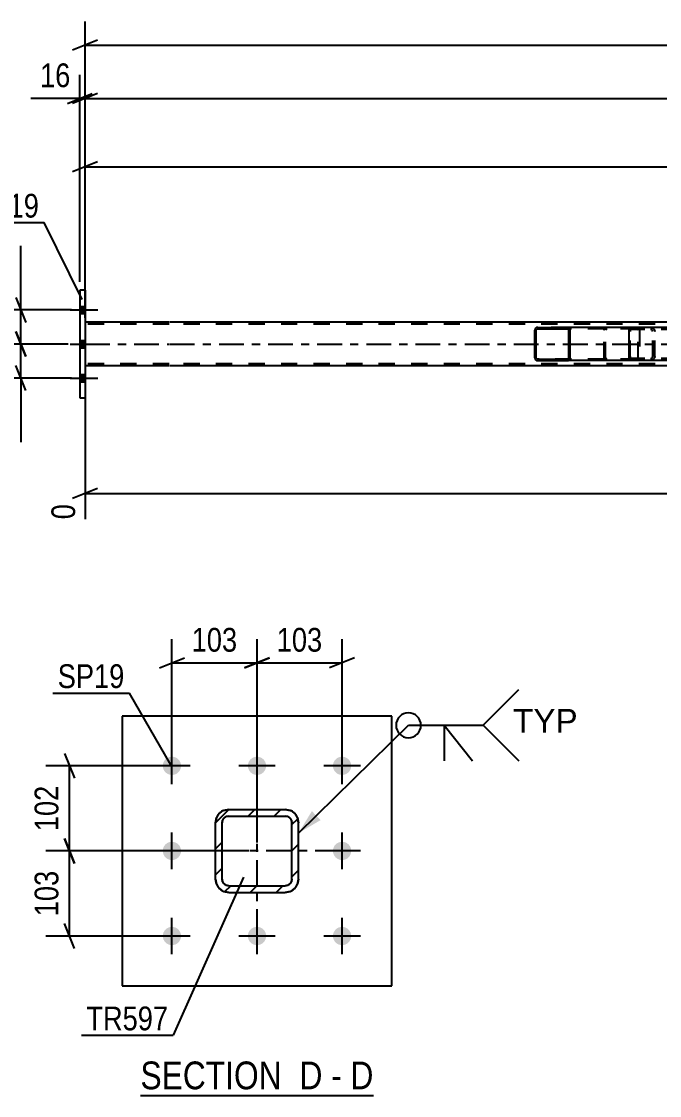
# Model space of a CAD drawing. Header units: millimetres. Extents: x 0 to 841, y 0 to 594.
# Drawn here: x 93.7 to 170.6, y 147.9 to 277.3 of the extents above; entities that cross this region are included whole.
import ezdxf

# ---------------------------------------------------------------- set-up
doc = ezdxf.new("R2010")
doc.units = ezdxf.units.MM
doc.linetypes.add('DXK_LINE_DOT2', pattern=[3.9198, 1.9599, -1.9599])
doc.linetypes.add('DXK_LINE_DOT3', pattern=[5.9187, 2.979, -0.9799, 0.9799, -0.9799])
doc.styles.add('Arial', font='ARIAL.TTF', dxfattribs={"height": 0.2})
doc.styles.add('Arial Narrow', font='ARIALN.TTF', dxfattribs={"height": 0.2})

# ---------------------------------------------------------------- blocks, each defined once
blk = doc.blocks.new('Unknown-318889060-18 - 8107')
at = {"color": 6, "linetype": 'Continuous'}
blk.add_line((108.05, 147.9), (136.12, 147.9), dxfattribs=at)
at = {"color": 0, "linetype": 'Continuous'}
for points in [[(126.16, 148.65), (126.16, 152.15), (108.05, 152.15), (108.05, 148.65)], [(129.98, 148.65), (129.98, 152.15), (127.21, 152.15), (127.21, 148.65)], [(132.3, 148.65), (132.3, 152.15), (131.03, 152.15), (131.03, 148.65)], [(136.12, 148.65), (136.12, 152.15), (133.35, 152.15), (133.35, 148.65)]]:
    blk.add_wipeout(points, dxfattribs=at)
at = {"color": 7, "linetype": 'Continuous', "style": 'Arial Narrow'}
for s, p in [('SECTION ', (108.05, 148.65)), ('D', (127.21, 148.65)), ('D', (133.35, 148.65)), ('-', (131.03, 148.65))]:
    blk.add_text(s, height=3.34, dxfattribs=at).set_placement(p)
blk = doc.blocks.new('Part-318889060-8278 - 8107')
at = {"linetype": 'Continuous'}
h = blk.add_hatch(dxfattribs=at)
h.set_pattern_fill('', scale=0.7, style=0, pattern_type=0)
h.set_pattern_definition([(45, (118.6867, 182.3574), (-1.57154, 1.57154), [])])
h.paths.add_polyline_path([(125.49, 182.36), (118.69, 182.36), (118.07, 182.24), (117.56, 181.89), (117.21, 181.37), (117.09, 180.76), (117.09, 173.96), (117.21, 173.35), (117.56, 172.83), (118.07, 172.48), (118.69, 172.36), (125.49, 172.36), (126.1, 172.48), (126.62, 172.83), (126.96, 173.35), (127.09, 173.96), (127.09, 180.76), (126.96, 181.37), (126.62, 181.89), (126.1, 182.24)])
h.paths.add_polyline_path([(126.23, 181.06), (126.29, 180.76), (126.29, 173.96), (126.23, 173.65), (126.05, 173.39), (125.79, 173.22), (125.49, 173.16), (118.69, 173.16), (118.38, 173.22), (118.12, 173.39), (117.95, 173.65), (117.89, 173.96), (117.89, 180.76), (117.95, 181.06), (118.12, 181.32), (118.38, 181.5), (118.69, 181.56), (125.49, 181.56), (125.79, 181.5), (126.05, 181.32)])
at = {"color": 7, "linetype": 'DXK_LINE_DOT3'}
for p, q in [((122.09, 167.36), (122.09, 187.36)), ((132.09, 177.36), (112.09, 177.36))]:
    blk.add_line(p, q, dxfattribs=at)
at = {"color": 7, "linetype": 'DXK_LINE_DOT2'}
for p, q in [((117.09, 180.76), (117.21, 181.37)), ((118.07, 182.24), (118.69, 182.36)), ((118.69, 181.56), (118.38, 181.5)), ((118.69, 182.36), (125.49, 182.36)), ((118.69, 181.56), (125.49, 181.56)), ((125.49, 182.36), (126.1, 182.24)), ((125.79, 181.5), (125.49, 181.56)), ((126.96, 181.37), (127.09, 180.76)), ((117.09, 173.96), (117.09, 180.76)), ((117.95, 181.06), (117.89, 180.76)), ((117.89, 173.96), (117.89, 180.76)), ((126.29, 180.76), (126.23, 181.06)), ((126.29, 173.96), (126.29, 180.76)), ((127.09, 173.96), (127.09, 180.76)), ((117.21, 173.35), (117.09, 173.96)), ((117.89, 173.96), (117.95, 173.65)), ((126.23, 173.65), (126.29, 173.96)), ((127.09, 173.96), (126.96, 173.35)), ((118.69, 172.36), (118.07, 172.48)), ((118.38, 173.22), (118.69, 173.16)), ((118.69, 173.16), (125.49, 173.16)), ((118.69, 172.36), (125.49, 172.36)), ((125.49, 173.16), (125.79, 173.22)), ((126.1, 172.48), (125.49, 172.36))]:
    blk.add_line(p, q, dxfattribs=at)
at = {"color": 2, "linetype": 'Continuous'}
for p, q in [((117.21, 181.37), (117.09, 180.76)), ((118.69, 182.36), (118.07, 182.24)), ((118.38, 181.5), (118.69, 181.56)), ((118.69, 182.36), (125.49, 182.36)), ((118.69, 181.56), (125.49, 181.56)), ((126.1, 182.24), (125.49, 182.36)), ((125.49, 181.56), (125.79, 181.5)), ((127.09, 180.76), (126.96, 181.37)), ((117.09, 173.96), (117.09, 180.76)), ((117.89, 180.76), (117.95, 181.06)), ((117.89, 173.96), (117.89, 180.76)), ((126.23, 181.06), (126.29, 180.76)), ((126.29, 173.96), (126.29, 180.76)), ((127.09, 173.96), (127.09, 180.76)), ((117.09, 173.96), (117.21, 173.35)), ((117.95, 173.65), (117.89, 173.96)), ((126.29, 173.96), (126.23, 173.65)), ((126.96, 173.35), (127.09, 173.96)), ((118.07, 172.48), (118.69, 172.36)), ((118.69, 173.16), (118.38, 173.22)), ((118.69, 173.16), (125.49, 173.16)), ((118.69, 172.36), (125.49, 172.36)), ((125.79, 173.22), (125.49, 173.16)), ((125.49, 172.36), (126.1, 172.48))]:
    blk.add_line(p, q, dxfattribs=at)
at = {"color": 7, "linetype": 'DXK_LINE_DOT2'}
for centre, radius, start, end in [((118.69, 180.76), 1.6, 112.5, 157.5), ((118.69, 180.76), 0.8, 112.5, 157.5), ((125.49, 180.76), 0.8, 22.5, 67.5), ((125.49, 180.76), 1.6, 22.5, 67.5), ((118.69, 173.96), 0.8, 202.5, 247.5), ((125.49, 173.96), 0.8, 292.5, 337.5), ((118.69, 173.96), 1.6, 202.5, 247.5), ((125.49, 173.96), 1.6, 292.5, 337.5)]:
    blk.add_arc(centre, radius, start, end, dxfattribs=at)
at = {"color": 2, "linetype": 'Continuous'}
for centre, radius, start, end in [((118.69, 180.76), 1.6, 112.5, 157.5), ((118.69, 180.76), 0.8, 112.5, 157.5), ((125.49, 180.76), 0.8, 22.5, 67.5), ((125.49, 180.76), 1.6, 22.5, 67.5), ((118.69, 173.96), 0.8, 202.5, 247.5), ((125.49, 173.96), 0.8, 292.5, 337.5), ((118.69, 173.96), 1.6, 202.5, 247.5), ((125.49, 173.96), 1.6, 292.5, 337.5)]:
    blk.add_arc(centre, radius, start, end, dxfattribs=at)
blk = doc.blocks.new('Part-318889060-8159 - 8107')
at = {"color": 2, "linetype": 'Continuous'}
for p, q in [((138.34, 193.61), (105.84, 193.61)), ((105.84, 193.61), (105.84, 161.11)), ((138.34, 161.11), (138.34, 193.61)), ((105.84, 161.11), (138.34, 161.11))]:
    blk.add_line(p, q, dxfattribs=at)
blk = doc.blocks.new('Bolt-318889060-8199 - 8107')
at = {"linetype": 'Continuous'}
for points in [[(111.84, 186.51, -1), (111.84, 188.71, -1)], [(122.09, 186.51, -1), (122.09, 188.71, -1)], [(132.34, 186.51, -1), (132.34, 188.71, -1)], [(111.84, 176.26, -1), (111.84, 178.46, -1)], [(132.34, 176.26, -1), (132.34, 178.46, -1)], [(111.84, 166.01, -1), (111.84, 168.21, -1)], [(122.09, 166.01, -1), (122.09, 168.21, -1)], [(132.34, 166.01, -1), (132.34, 168.21, -1)]]:
    blk.add_hatch(color=1, dxfattribs=at).paths.add_polyline_path(points)
at = {"color": 1, "linetype": 'Continuous'}
for p, q in [((111.84, 185.41), (111.84, 189.81)), ((122.09, 185.41), (122.09, 189.81)), ((132.34, 185.41), (132.34, 189.81)), ((114.04, 187.61), (109.64, 187.61)), ((124.29, 187.61), (119.89, 187.61)), ((134.54, 187.61), (130.14, 187.61)), ((111.84, 175.16), (111.84, 179.56)), ((132.34, 175.16), (132.34, 179.56)), ((114.04, 177.36), (109.64, 177.36)), ((134.54, 177.36), (130.14, 177.36)), ((111.84, 164.91), (111.84, 169.31)), ((122.09, 164.91), (122.09, 169.31)), ((132.34, 164.91), (132.34, 169.31)), ((114.04, 167.11), (109.64, 167.11)), ((124.29, 167.11), (119.89, 167.11)), ((134.54, 167.11), (130.14, 167.11))]:
    blk.add_line(p, q, dxfattribs=at)
blk = doc.blocks.new('Bolt-318889060-3410 - 3381')
at = {"linetype": 'Continuous'}
for points in [[(101.38, 242.08), (101.38, 242.96), (100.74, 242.96), (100.74, 242.08)], [(101.38, 242.08), (101.38, 242.96), (100.74, 242.96), (100.74, 242.08)], [(101.38, 242.08), (101.38, 242.96), (100.74, 242.96), (100.74, 242.08)], [(101.38, 237.98), (101.38, 238.86), (100.74, 238.86), (100.74, 237.98)], [(101.38, 237.98), (101.38, 238.86), (100.74, 238.86), (100.74, 237.98)], [(101.38, 233.88), (101.38, 234.76), (100.74, 234.76), (100.74, 233.88)], [(101.38, 233.88), (101.38, 234.76), (100.74, 234.76), (100.74, 233.88)], [(101.38, 233.88), (101.38, 234.76), (100.74, 234.76), (100.74, 233.88)]]:
    blk.add_hatch(color=1, dxfattribs=at).paths.add_polyline_path(points)
at = {"color": 1, "linetype": 'Continuous'}
for p, q in [((99.58, 242.52), (102.9, 242.52)), ((99.58, 242.52), (102.9, 242.52)), ((99.58, 242.52), (102.9, 242.52)), ((100.74, 242.96), (101.38, 242.96)), ((100.74, 242.96), (101.38, 242.96)), ((100.74, 242.96), (101.38, 242.96)), ((100.74, 242.08), (101.38, 242.08)), ((100.74, 242.08), (101.38, 242.08)), ((100.74, 242.08), (101.38, 242.08)), ((99.58, 238.42), (102.9, 238.42)), ((99.58, 238.42), (102.9, 238.42)), ((100.74, 238.86), (101.38, 238.86)), ((100.74, 238.86), (101.38, 238.86)), ((100.74, 237.98), (101.38, 237.98)), ((100.74, 237.98), (101.38, 237.98)), ((99.58, 234.32), (102.9, 234.32)), ((99.58, 234.32), (102.9, 234.32)), ((99.58, 234.32), (102.9, 234.32)), ((100.74, 234.76), (101.38, 234.76)), ((100.74, 234.76), (101.38, 234.76)), ((100.74, 234.76), (101.38, 234.76)), ((100.74, 233.88), (101.38, 233.88)), ((100.74, 233.88), (101.38, 233.88)), ((100.74, 233.88), (101.38, 233.88))]:
    blk.add_line(p, q, dxfattribs=at)
blk = doc.blocks.new('Part-318889060-3525 - 3381')
at = {"linetype": 'Continuous'}
h = blk.add_hatch(dxfattribs=at)
h.set_pattern_fill('', scale=0.7, style=0, pattern_type=0)
h.set_pattern_definition([(45, (159.7964, 240.2271), (-1.57154, 1.57154), [])])
h.paths.add_polyline_path([(159.82, 240.1), (159.8, 240.23), (159.72, 240.33), (159.61, 240.4), (159.48, 240.42), (155.91, 240.42), (155.78, 240.4), (155.67, 240.33), (155.59, 240.23), (155.57, 240.1), (155.57, 236.74), (155.59, 236.62), (155.67, 236.52), (155.78, 236.45), (155.91, 236.42), (159.48, 236.42), (159.61, 236.45), (159.72, 236.52), (159.8, 236.62), (159.82, 236.74)])
h.paths.add_polyline_path([(159.64, 236.68), (159.6, 236.63), (159.55, 236.6), (159.48, 236.58), (155.91, 236.58), (155.84, 236.6), (155.79, 236.63), (155.75, 236.68), (155.74, 236.74), (155.74, 240.1), (155.75, 240.17), (155.79, 240.22), (155.84, 240.25), (155.91, 240.26), (159.48, 240.26), (159.55, 240.25), (159.6, 240.22), (159.64, 240.17), (159.65, 240.1), (159.65, 236.74)])
at = {"color": 2, "linetype": 'Continuous'}
for p, q in [((155.59, 240.23), (155.57, 240.1)), ((155.57, 236.74), (155.57, 240.1)), ((155.74, 240.1), (155.75, 240.17)), ((155.74, 236.74), (155.74, 240.1)), ((155.75, 240.17), (155.79, 240.22)), ((155.91, 240.42), (155.78, 240.4)), ((155.79, 240.22), (155.84, 240.25)), ((155.84, 240.25), (155.91, 240.26)), ((155.91, 240.42), (159.48, 240.42)), ((155.91, 240.26), (159.48, 240.26)), ((167.18, 240.42), (159.48, 240.42)), ((159.61, 240.4), (159.48, 240.42)), ((159.48, 240.26), (159.55, 240.25)), ((159.55, 240.25), (159.6, 240.22)), ((159.6, 240.22), (159.64, 240.17)), ((159.64, 240.17), (159.65, 240.1)), ((159.65, 236.74), (159.65, 240.1)), ((159.82, 240.1), (159.8, 240.23)), ((159.82, 236.74), (159.82, 240.1)), ((155.57, 236.74), (155.59, 236.62)), ((155.75, 236.68), (155.74, 236.74)), ((155.79, 236.63), (155.75, 236.68)), ((155.78, 236.45), (155.91, 236.42)), ((155.84, 236.6), (155.79, 236.63)), ((155.91, 236.58), (155.84, 236.6)), ((155.91, 236.58), (159.48, 236.58)), ((155.91, 236.42), (159.48, 236.42)), ((159.55, 236.6), (159.48, 236.58)), ((159.48, 236.42), (159.61, 236.45)), ((167.18, 236.42), (159.48, 236.42)), ((159.6, 236.63), (159.55, 236.6)), ((159.64, 236.68), (159.6, 236.63)), ((159.65, 236.74), (159.64, 236.68)), ((159.8, 236.62), (159.82, 236.74))]:
    blk.add_line(p, q, dxfattribs=at)
at = {"color": 7, "linetype": 'DXK_LINE_DOT2'}
for p, q in [((159.48, 240.42), (155.91, 240.42)), ((167.83, 240.26), (155.91, 240.26)), ((163.92, 240.1), (163.94, 240.23)), ((163.92, 236.74), (163.92, 240.1)), ((164.1, 240.17), (164.09, 240.1)), ((164.09, 236.74), (164.09, 240.1)), ((164.14, 240.22), (164.1, 240.17)), ((164.13, 240.4), (164.26, 240.42)), ((164.14, 240.22), (164.15, 240.23)), ((164.15, 240.23), (164.19, 240.25)), ((164.19, 240.25), (164.26, 240.26)), ((167.83, 240.42), (167.18, 240.42)), ((167.83, 240.42), (167.96, 240.4)), ((167.9, 240.25), (167.83, 240.26)), ((167.95, 240.22), (167.9, 240.25)), ((167.99, 240.17), (167.95, 240.22)), ((168, 240.1), (167.99, 240.17)), ((168, 236.74), (168, 240.1)), ((168.15, 240.23), (168.17, 240.1)), ((168.17, 240.1), (168.17, 236.74)), ((167.83, 236.58), (155.91, 236.58)), ((159.48, 236.42), (155.91, 236.42)), ((163.94, 236.62), (163.92, 236.74)), ((164.09, 236.74), (164.1, 236.68)), ((164.1, 236.68), (164.14, 236.63)), ((164.26, 236.42), (164.13, 236.45)), ((164.14, 236.63), (164.15, 236.62)), ((164.15, 236.62), (164.19, 236.6)), ((164.19, 236.6), (164.26, 236.58)), ((167.83, 236.42), (167.18, 236.42)), ((167.83, 236.58), (167.9, 236.6)), ((167.96, 236.45), (167.83, 236.42)), ((167.9, 236.6), (167.95, 236.63)), ((167.95, 236.63), (167.99, 236.68)), ((167.99, 236.68), (168, 236.74)), ((168.17, 236.74), (168.15, 236.62))]:
    blk.add_line(p, q, dxfattribs=at)
at = {"color": 2, "linetype": 'Continuous'}
for centre, start, end in [((155.89, 240.09), 110.7583, 155.68), ((159.49, 240.09), 24.32, 69.2417), ((155.89, 236.76), 204.32, 249.2417), ((159.49, 236.76), 290.7583, 335.68)]:
    blk.add_arc(centre, 0.331, start, end, dxfattribs=at)
at = {"color": 7, "linetype": 'DXK_LINE_DOT2'}
for centre, start, end in [((164.24, 240.09), 110.7583, 155.68), ((167.84, 240.09), 24.32, 69.2417), ((164.24, 236.76), 204.32, 249.2417), ((167.84, 236.76), 290.7583, 335.68)]:
    blk.add_arc(centre, 0.331, start, end, dxfattribs=at)
blk = doc.blocks.new('Part-318889060-3461 - 3381')
at = {"color": 2, "linetype": 'Continuous'}
for p, q in [((111.5, 241.06), (101.38, 241.06)), ((249.38, 241.06), (111.6, 241.06)), ((111.5, 235.78), (101.38, 235.78)), ((249.38, 235.78), (111.6, 235.78))]:
    blk.add_line(p, q, dxfattribs=at)
at = {"color": 7, "linetype": 'DXK_LINE_DOT2'}
for p, q in [((101.38, 241.06), (101.38, 235.78)), ((111.5, 240.82), (101.38, 240.82)), ((773.71, 240.82), (111.6, 240.82)), ((111.5, 236.02), (101.38, 236.02)), ((773.71, 236.02), (111.6, 236.02))]:
    blk.add_line(p, q, dxfattribs=at)
at = {"color": 7, "linetype": 'DXK_LINE_DOT3'}
for p, q in [((101.38, 238.42), (111.5, 238.42)), ((111.6, 238.42), (773.71, 238.42))]:
    blk.add_line(p, q, dxfattribs=at)
blk = doc.blocks.new('Part-318889060-3531 - 3381')
at = {"color": 2, "linetype": 'Continuous'}
for p, q in [((101.38, 244.92), (100.74, 244.92)), ((100.74, 244.92), (100.74, 231.92)), ((101.38, 244.92), (101.38, 231.92)), ((100.74, 231.92), (101.38, 231.92))]:
    blk.add_line(p, q, dxfattribs=at)
blk = doc.blocks.new('Part-318889060-3524 - 3381')
at = {"linetype": 'Continuous'}
h = blk.add_hatch(dxfattribs=at)
h.set_pattern_fill('', scale=0.7, style=0, pattern_type=0)
h.set_pattern_definition([(45, (177.1292, 240.1284), (-1.57154, 1.57154), [])])
h.paths.add_polyline_path([(177.17, 239.94), (177.13, 240.13), (177.02, 240.28), (176.86, 240.39), (176.66, 240.42), (173.48, 240.42), (173.29, 240.39), (173.12, 240.28), (173.02, 240.13), (172.98, 239.94), (172.98, 236.9), (173.02, 236.72), (173.12, 236.57), (173.29, 236.46), (173.48, 236.42), (176.66, 236.42), (176.86, 236.46), (177.02, 236.57), (177.13, 236.72), (177.17, 236.9)])
h.paths.add_polyline_path([(176.9, 236.81), (176.84, 236.73), (176.76, 236.68), (176.66, 236.66), (173.48, 236.66), (173.38, 236.68), (173.3, 236.73), (173.25, 236.81), (173.23, 236.9), (173.23, 239.94), (173.25, 240.04), (173.3, 240.11), (173.38, 240.17), (173.48, 240.18), (176.66, 240.18), (176.76, 240.17), (176.84, 240.11), (176.9, 240.04), (176.92, 239.94), (176.92, 236.9)])
at = {"color": 2, "linetype": 'Continuous'}
for p, q in [((166.91, 239.94), (166.93, 240.13)), ((166.91, 236.9), (166.91, 239.94)), ((166.93, 240.13), (166.99, 240.28)), ((166.99, 240.28), (167.08, 240.39)), ((167.08, 240.39), (167.18, 240.42)), ((173.48, 240.42), (167.18, 240.42)), ((173.02, 240.13), (172.98, 239.94)), ((172.98, 236.9), (172.98, 239.94)), ((173.23, 239.94), (173.25, 240.04)), ((173.23, 236.9), (173.23, 239.94)), ((173.25, 240.04), (173.3, 240.11)), ((173.48, 240.42), (173.29, 240.39)), ((173.3, 240.11), (173.38, 240.17)), ((173.38, 240.17), (173.48, 240.18)), ((173.48, 240.42), (176.66, 240.42)), ((173.48, 240.18), (176.66, 240.18)), ((176.86, 240.39), (176.66, 240.42)), ((176.66, 240.18), (176.76, 240.17)), ((176.76, 240.17), (176.84, 240.11)), ((176.84, 240.11), (176.9, 240.04)), ((176.9, 240.04), (176.92, 239.94)), ((176.92, 236.9), (176.92, 239.94)), ((177.17, 239.94), (177.13, 240.13)), ((177.17, 236.9), (177.17, 239.94)), ((166.93, 236.72), (166.91, 236.9)), ((172.98, 236.9), (173.02, 236.72)), ((173.25, 236.81), (173.23, 236.9)), ((173.3, 236.73), (173.25, 236.81)), ((176.9, 236.81), (176.84, 236.73)), ((176.92, 236.9), (176.9, 236.81)), ((177.13, 236.72), (177.17, 236.9)), ((166.99, 236.57), (166.93, 236.72)), ((167.08, 236.46), (166.99, 236.57)), ((167.18, 236.42), (167.08, 236.46)), ((173.48, 236.42), (167.18, 236.42)), ((173.29, 236.46), (173.48, 236.42)), ((173.38, 236.68), (173.3, 236.73)), ((173.48, 236.66), (173.38, 236.68)), ((173.48, 236.66), (176.66, 236.66)), ((173.48, 236.42), (176.66, 236.42)), ((176.76, 236.68), (176.66, 236.66)), ((176.66, 236.42), (176.86, 236.46)), ((176.84, 236.73), (176.76, 236.68))]:
    blk.add_line(p, q, dxfattribs=at)
at = {"color": 7, "linetype": 'DXK_LINE_DOT2'}
for p, q in [((167.05, 240.04), (167.04, 239.94)), ((167.04, 236.9), (167.04, 239.94)), ((167.08, 240.11), (167.05, 240.04)), ((167.13, 240.17), (167.08, 240.11)), ((167.18, 240.18), (167.13, 240.17)), ((176.66, 240.18), (167.18, 240.18)), ((168.17, 240.18), (168.17, 240.42)), ((169.51, 240.42), (169.71, 240.39)), ((169.61, 240.17), (169.51, 240.18)), ((169.69, 240.11), (169.61, 240.17)), ((169.75, 240.04), (169.69, 240.11)), ((169.77, 239.94), (169.75, 240.04)), ((169.77, 236.9), (169.77, 239.94)), ((169.98, 240.13), (170.02, 239.94)), ((170.02, 236.9), (170.02, 239.94)), ((176.66, 240.42), (173.48, 240.42)), ((167.04, 236.9), (167.05, 236.81)), ((167.05, 236.81), (167.08, 236.73)), ((169.69, 236.73), (169.75, 236.81)), ((169.75, 236.81), (169.77, 236.9)), ((170.02, 236.9), (169.98, 236.72)), ((167.08, 236.73), (167.13, 236.68)), ((167.13, 236.68), (167.18, 236.66)), ((176.66, 236.66), (167.18, 236.66)), ((168.17, 236.42), (168.17, 236.66)), ((169.51, 236.66), (169.61, 236.68)), ((169.71, 236.46), (169.51, 236.42)), ((169.61, 236.68), (169.69, 236.73)), ((176.66, 236.42), (173.48, 236.42))]:
    blk.add_line(p, q, dxfattribs=at)
for centre, start, end in [((169.53, 239.93), 23.8494, 68.8059), ((169.53, 236.92), 291.1941, 336.1506)]:
    blk.add_arc(centre, 0.492, start, end, dxfattribs=at)
at = {"color": 2, "linetype": 'Continuous'}
for centre, start, end in [((173.47, 239.93), 111.1941, 156.1506), ((176.68, 239.93), 23.8494, 68.8059), ((173.47, 236.92), 203.8494, 248.8059), ((176.68, 236.92), 291.1941, 336.1506)]:
    blk.add_arc(centre, 0.492, start, end, dxfattribs=at)
blk = doc.blocks.new('StraightDimension-318889060-8281 - 8107')
at = {"color": 7, "linetype": 'Continuous'}
for p, q in [((122.09, 178.36), (122.09, 202.86)), ((132.34, 188.61), (132.34, 202.86)), ((120.59, 199.41), (123.59, 200.61)), ((133.84, 200.61), (130.84, 199.41)), ((122.09, 200.01), (132.34, 200.01))]:
    blk.add_line(p, q, dxfattribs=at)
at = {"color": 0}
blk.add_wipeout([(130.55, 200.76), (130.55, 204.96), (123.87, 204.96), (123.87, 200.76)], dxfattribs=at)
at = {"color": 3, "style": 'Arial Narrow'}
blk.add_text('103', height=2.863, dxfattribs=at).set_placement((124.47, 201.36))
blk = doc.blocks.new('StraightDimension-318889060-8298 - 8107')
at = {"color": 7, "linetype": 'Continuous'}
for p, q in [((111.84, 188.61), (111.84, 202.86)), ((122.09, 178.36), (122.09, 202.86)), ((110.34, 199.41), (113.34, 200.61)), ((123.59, 200.61), (120.59, 199.41)), ((111.84, 200.01), (122.09, 200.01))]:
    blk.add_line(p, q, dxfattribs=at)
at = {"color": 0}
blk.add_wipeout([(120.3, 200.76), (120.3, 204.96), (113.62, 204.96), (113.62, 200.76)], dxfattribs=at)
at = {"color": 3, "style": 'Arial Narrow'}
blk.add_text('103', height=2.863, dxfattribs=at).set_placement((114.22, 201.36))
blk = doc.blocks.new('StraightDimension-318889060-8316 - 8107')
at = {"color": 7, "linetype": 'Continuous'}
for p, q in [((98.91, 189.11), (100.11, 186.11)), ((110.84, 187.61), (96.66, 187.61)), ((99.51, 177.36), (99.51, 187.61)), ((100.11, 175.86), (98.91, 178.86)), ((121.09, 177.36), (96.66, 177.36))]:
    blk.add_line(p, q, dxfattribs=at)
at = {"color": 0}
blk.add_wipeout([(98.76, 185.83), (94.56, 185.83), (94.56, 179.14), (98.76, 179.14)], dxfattribs=at)
at = {"color": 3, "style": 'Arial Narrow'}
blk.add_text('102', height=2.863, rotation=90.0002, dxfattribs=at).set_placement((98.16, 179.74))
blk = doc.blocks.new('StraightDimension-318889060-8333 - 8107')
at = {"color": 7, "linetype": 'Continuous'}
for p, q in [((98.91, 178.86), (100.11, 175.86)), ((121.09, 177.36), (96.66, 177.36)), ((99.51, 167.11), (99.51, 177.36)), ((100.11, 165.61), (98.91, 168.61)), ((110.84, 167.11), (96.66, 167.11))]:
    blk.add_line(p, q, dxfattribs=at)
at = {"color": 0}
blk.add_wipeout([(98.76, 175.58), (94.56, 175.58), (94.56, 168.89), (98.76, 168.89)], dxfattribs=at)
at = {"color": 3, "style": 'Arial Narrow'}
blk.add_text('103', height=2.863, rotation=90.0002, dxfattribs=at).set_placement((98.16, 169.49))
blk = doc.blocks.new('StraightDimension-318889060-3708 - 3381')
at = {"color": 7, "linetype": 'Continuous'}
for p, q in [((101.38, 245.92), (101.38, 277.27)), ((102.88, 275.02), (99.88, 273.82)), ((101.38, 274.42), (784.57, 274.42))]:
    blk.add_line(p, q, dxfattribs=at)
blk = doc.blocks.new('StraightDimension-318889060-3732 - 3381')
at = {"color": 7, "linetype": 'Continuous'}
for p, q in [((101.38, 241.58), (101.38, 262.61)), ((250.18, 250.46), (250.18, 262.61)), ((102.88, 260.36), (99.88, 259.16)), ((248.68, 259.16), (251.68, 260.36)), ((101.38, 259.76), (250.18, 259.76))]:
    blk.add_line(p, q, dxfattribs=at)
at = {"color": 0}
blk.add_wipeout([(180.03, 260.51), (180.03, 264.71), (171.52, 264.71), (171.52, 260.51)], dxfattribs=at)
at = {"color": 3, "style": 'Arial Narrow'}
blk.add_text('3793', height=2.863, dxfattribs=at).set_placement((172.12, 261.11))
blk = doc.blocks.new('StraightDimension-318889060-3740 - 3381')
at = {"color": 7, "linetype": 'Continuous'}
for p, q in [((93.64, 242.52), (93.64, 250.26)), ((93.64, 242.52), (93.64, 250.26)), ((93.04, 244.02), (94.24, 241.02)), ((99.74, 242.52), (90.79, 242.52)), ((93.64, 238.42), (93.64, 242.52)), ((94.24, 236.92), (93.04, 239.92)), ((99.33, 238.42), (90.79, 238.42))]:
    blk.add_line(p, q, dxfattribs=at)
at = {"color": 0}
blk.add_wipeout([(92.89, 249.73), (88.69, 249.73), (88.69, 243.05), (92.89, 243.05)], dxfattribs=at)
at = {"color": 3, "style": 'Arial Narrow'}
blk.add_text('103', height=2.863, rotation=90.0002, dxfattribs=at).set_placement((92.29, 243.65))
blk = doc.blocks.new('StraightDimension-318889060-3748 - 3381')
at = {"color": 7, "linetype": 'Continuous'}
for p, q in [((93.04, 239.92), (94.24, 236.92)), ((99.33, 238.42), (90.79, 238.42)), ((93.64, 234.32), (93.64, 238.42)), ((94.24, 232.82), (93.04, 235.82)), ((99.74, 234.32), (90.79, 234.32)), ((93.64, 234.32), (93.64, 226.59)), ((93.64, 234.32), (93.64, 226.59))]:
    blk.add_line(p, q, dxfattribs=at)
at = {"color": 0}
blk.add_wipeout([(92.89, 233.8), (88.69, 233.8), (88.69, 227.12), (92.89, 227.12)], dxfattribs=at)
at = {"color": 3, "style": 'Arial Narrow'}
blk.add_text('103', height=2.863, rotation=90.0002, dxfattribs=at).set_placement((92.29, 227.72))
blk = doc.blocks.new('StraightDimension-318889060-3835 - 3381')
at = {"color": 7, "linetype": 'Continuous'}
for p, q in [((101.38, 235.44), (101.38, 217.31)), ((250.18, 226.38), (250.18, 211.82)), ((102.88, 221.03), (99.88, 219.83)), ((101.38, 220.43), (250.18, 220.43)), ((248.68, 219.83), (251.68, 221.03))]:
    blk.add_line(p, q, dxfattribs=at)
at = {"color": 0}
blk.add_wipeout([(180.03, 221.18), (180.03, 225.38), (171.52, 225.38), (171.52, 221.18)], dxfattribs=at)
at = {"color": 3, "style": 'Arial Narrow'}
blk.add_text('3793', height=2.863, dxfattribs=at).set_placement((172.12, 221.78))
at = {"color": 0, "linetype": 'Continuous'}
for points in [[(100.78, 219.73), (96.58, 219.73), (96.58, 216.71), (100.78, 216.71)], [(249.58, 219.73), (245.38, 219.73), (245.38, 211.22), (249.58, 211.22)]]:
    blk.add_wipeout(points, dxfattribs=at)
at = {"color": 3, "linetype": 'Continuous', "style": 'Arial Narrow'}
for s, height, p in [('0', 2.86, (100.18, 217.31)), ('3793', 2.863, (248.98, 211.82))]:
    blk.add_text(s, height=height, rotation=90.0002, dxfattribs=at).set_placement(p)
blk = doc.blocks.new('StraightDimension-318889060-9233 - 3381')
at = {"color": 7, "linetype": 'Continuous'}
for p, q in [((101.38, 245.92), (101.38, 270.86)), ((102.88, 268.61), (99.88, 267.41)), ((101.38, 268.01), (783.93, 268.01))]:
    blk.add_line(p, q, dxfattribs=at)
blk = doc.blocks.new('StraightDimension-318889060-9234 - 3381')
at = {"color": 7, "linetype": 'Continuous'}
for p, q in [((100.74, 245.92), (100.74, 270.86)), ((101.38, 245.92), (101.38, 270.86)), ((100.74, 268.01), (94.83, 268.01)), ((100.74, 268.01), (94.83, 268.01)), ((99.24, 267.41), (102.24, 268.61)), ((102.88, 268.61), (99.88, 267.41)), ((100.74, 268.01), (101.38, 268.01))]:
    blk.add_line(p, q, dxfattribs=at)
at = {"color": 0}
blk.add_wipeout([(100.21, 268.76), (100.21, 272.96), (95.35, 272.96), (95.35, 268.76)], dxfattribs=at)
at = {"color": 3, "style": 'Arial Narrow'}
blk.add_text('16', height=2.863, dxfattribs=at).set_placement((95.95, 269.36))
blk = doc.blocks.new('Mark-318889060-8274 - 8107')
at = {"color": 0}
blk.add_wipeout([(111.39, 155.75), (111.39, 158.75), (101.53, 158.75), (101.53, 155.75)], dxfattribs=at)
blk.add_wipeout([(111.39, 155.75), (111.39, 158.75), (101.53, 158.75), (101.53, 155.75)], dxfattribs=at)
at = {"color": 30, "linetype": 'Continuous'}
for p in [(120.45, 174.21), (100.93, 155.15)]:
    blk.add_line(p, (111.99, 155.15), dxfattribs=at)
at = {"color": 3, "style": 'Arial Narrow'}
blk.add_text('TR597', height=2.863, dxfattribs=at).set_placement((101.53, 155.75))
blk = doc.blocks.new('Mark-318889060-8155 - 8107')
at = {"color": 0}
blk.add_wipeout([(106.12, 196.98), (106.12, 199.98), (98.08, 199.98), (98.08, 196.98)], dxfattribs=at)
blk.add_wipeout([(106.12, 196.98), (106.12, 199.98), (98.08, 199.98), (98.08, 196.98)], dxfattribs=at)
at = {"color": 30, "linetype": 'Continuous'}
for p in [(97.48, 196.38), (111.72, 187.72)]:
    blk.add_line(p, (106.72, 196.38), dxfattribs=at)
at = {"color": 3, "style": 'Arial Narrow'}
blk.add_text('SP19', height=2.863, dxfattribs=at).set_placement((98.08, 196.98))
blk = doc.blocks.new('WeldMark-318889060-8350 - 8107')
at = {"linetype": 'Continuous'}
blk.add_hatch(color=30, dxfattribs=at).paths.add_polyline_path([(129.75, 181.07), (127.09, 179.51), (128.7, 182.15)])
at = {"color": 30, "linetype": 'Continuous'}
for p, q in [((127.09, 179.51), (140.34, 192.5)), ((140.34, 192.5), (149.34, 192.5))]:
    blk.add_line(p, q, dxfattribs=at)
at = {"color": 3, "linetype": 'Continuous'}
for q in [(148.06, 188.22), (144.63, 188.22)]:
    blk.add_line((144.63, 192.5), q, dxfattribs=at)
for start, end in [(90, 270), (270, 90)]:
    blk.add_arc((140.34, 192.5), 1.5, start, end, dxfattribs=at)
at = {"color": 0, "linetype": 'Continuous'}
blk.add_wipeout([(160.72, 191.6), (160.72, 194.6), (152.94, 194.6), (152.94, 191.6)], dxfattribs=at)
blk.add_wipeout([(160.72, 191.6), (160.72, 194.6), (152.94, 194.6), (152.94, 191.6)], dxfattribs=at)
at = {"color": 3, "linetype": 'Continuous'}
for q in [(153.63, 196.79), (153.63, 188.22)]:
    blk.add_line((149.34, 192.5), q, dxfattribs=at)
at = {"color": 3, "linetype": 'Continuous', "style": 'Arial'}
blk.add_text('TYP', height=2.865, dxfattribs=at).set_placement((152.94, 191.6))
blk = doc.blocks.new('Mark-318889060-3527 - 3381')
at = {"color": 0}
blk.add_wipeout([(95.83, 253.65), (95.83, 256.65), (87.79, 256.65), (87.79, 253.65)], dxfattribs=at)
blk.add_wipeout([(95.83, 253.65), (95.83, 256.65), (87.79, 256.65), (87.79, 253.65)], dxfattribs=at)
at = {"color": 30, "linetype": 'Continuous'}
for p in [(87.19, 253.05), (101.03, 243.79)]:
    blk.add_line(p, (96.43, 253.05), dxfattribs=at)
at = {"color": 3, "style": 'Arial Narrow'}
blk.add_text('SP19', height=2.863, dxfattribs=at).set_placement((87.79, 253.65))

msp = doc.modelspace()

# ---------------------------------------------------------------- block references
for name in ['StraightDimension-318889060-3708 - 3381', 'Part-318889060-3531 - 3381', 'Bolt-318889060-3410 - 3381', 'Part-318889060-3461 - 3381', 'Part-318889060-3525 - 3381', 'Part-318889060-3524 - 3381', 'Part-318889060-8159 - 8107', 'Bolt-318889060-8199 - 8107', 'Part-318889060-8278 - 8107', 'Unknown-318889060-18 - 8107']:
    msp.add_blockref(name, (0, 0))

# ---------------------------------------------------------------- next in the draw order: block references
for name in ['StraightDimension-318889060-3732 - 3381', 'StraightDimension-318889060-8281 - 8107']:
    msp.add_blockref(name, (0, 0))

# ---------------------------------------------------------------- next in the draw order: block references
for name in ['StraightDimension-318889060-3740 - 3381', 'StraightDimension-318889060-8298 - 8107', 'WeldMark-318889060-8350 - 8107']:
    msp.add_blockref(name, (0, 0))

# ---------------------------------------------------------------- next in the draw order: block references
for name in ['StraightDimension-318889060-9233 - 3381', 'StraightDimension-318889060-3748 - 3381', 'StraightDimension-318889060-8316 - 8107']:
    msp.add_blockref(name, (0, 0))

# ---------------------------------------------------------------- next in the draw order: block references
for name in ['StraightDimension-318889060-9234 - 3381', 'StraightDimension-318889060-3835 - 3381', 'Mark-318889060-8155 - 8107', 'StraightDimension-318889060-8333 - 8107']:
    msp.add_blockref(name, (0, 0))

# ---------------------------------------------------------------- next in the draw order: block references
for name in ['Mark-318889060-3527 - 3381', 'Mark-318889060-8274 - 8107']:
    msp.add_blockref(name, (0, 0))

doc.saveas('drawing.dxf')
